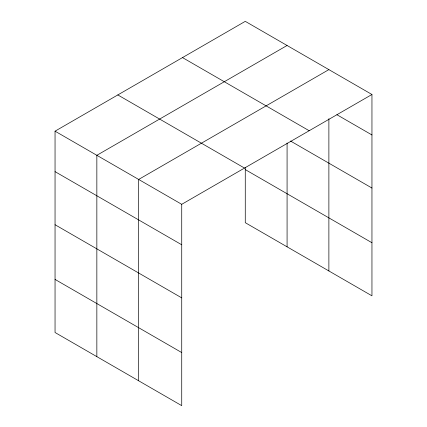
<?xml version="1.0" encoding="UTF-8"?>
<svg xmlns="http://www.w3.org/2000/svg" width="427" height="427" viewBox="0 0 427 427"><rect width="100%" height="100%" fill="white"/><g stroke="black" fill="none" stroke-linecap="round" stroke-linejoin="round"><path stroke-width="0.64" d="M371.954 94.49L245.269 21.35L55.046 131.174L55.046 332.51L181.731 405.65L181.731 204.314L371.954 94.49L371.954 295.826L245.269 222.686L245.269 167.597M287.077 45.486L96.849 155.311L96.849 356.646M328.881 69.622L138.658 179.447L138.658 380.783M336.924 114.73L371.954 134.953M182.494 57.592L309.18 130.731M290.515 141.022L371.954 188.04M117.82 94.933L244.506 168.073M245.269 169.599L371.954 242.739M55.046 131.174L181.731 204.314M55.046 171.643L181.731 244.783M55.046 224.73L181.731 297.87M55.046 279.423L181.731 352.563M328.881 118.717L328.881 270.958M287.077 143.04L287.077 246.822"/></g></svg>
